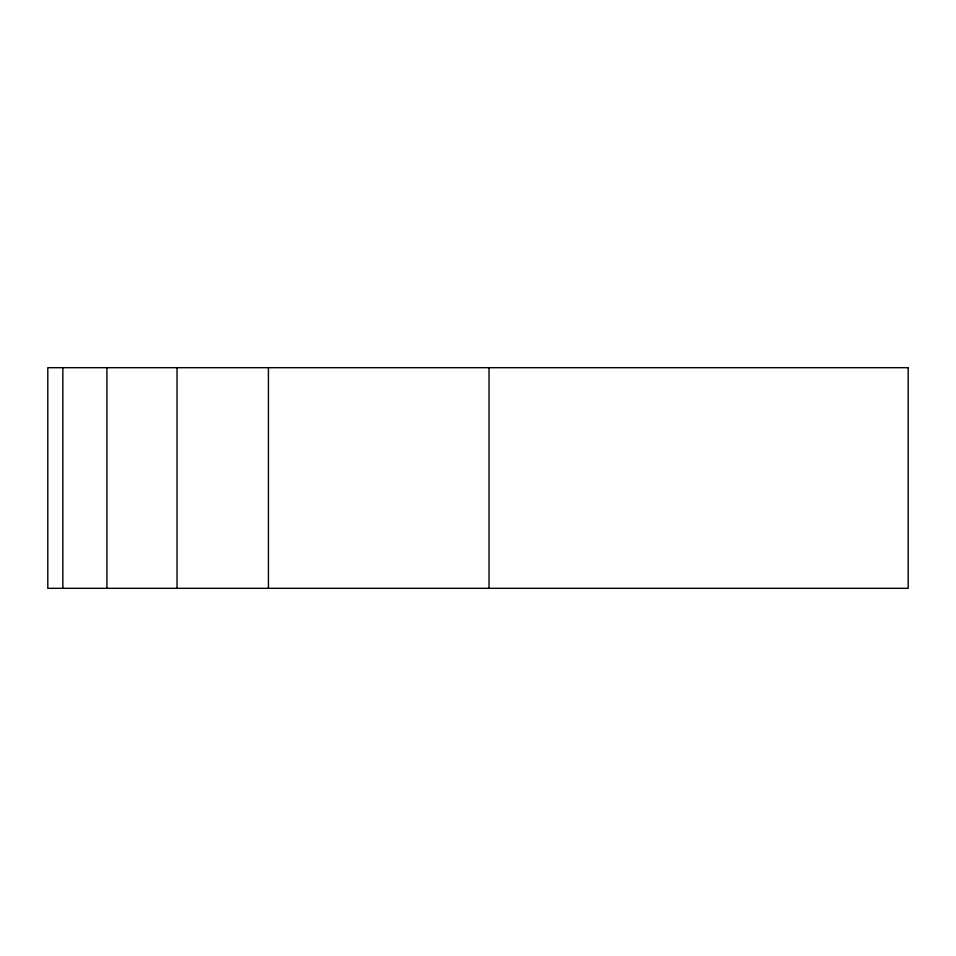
<?xml version="1.0" encoding="UTF-8"?>
<svg xmlns="http://www.w3.org/2000/svg" width="956" height="956" viewBox="0 0 956 956"><rect width="100%" height="100%" fill="white"/><g stroke="black" fill="none" stroke-linecap="round" stroke-linejoin="round"><path stroke-width="1.43" d="M489.03 367.69L489.03 588.31M268.421 367.69L268.421 588.31M177.039 367.69L177.039 588.31M106.917 367.69L106.917 588.31M62.833 367.69L62.833 588.31M908.2 367.69L47.8 367.69L47.8 588.31L908.2 588.31L908.2 367.69"/></g></svg>
